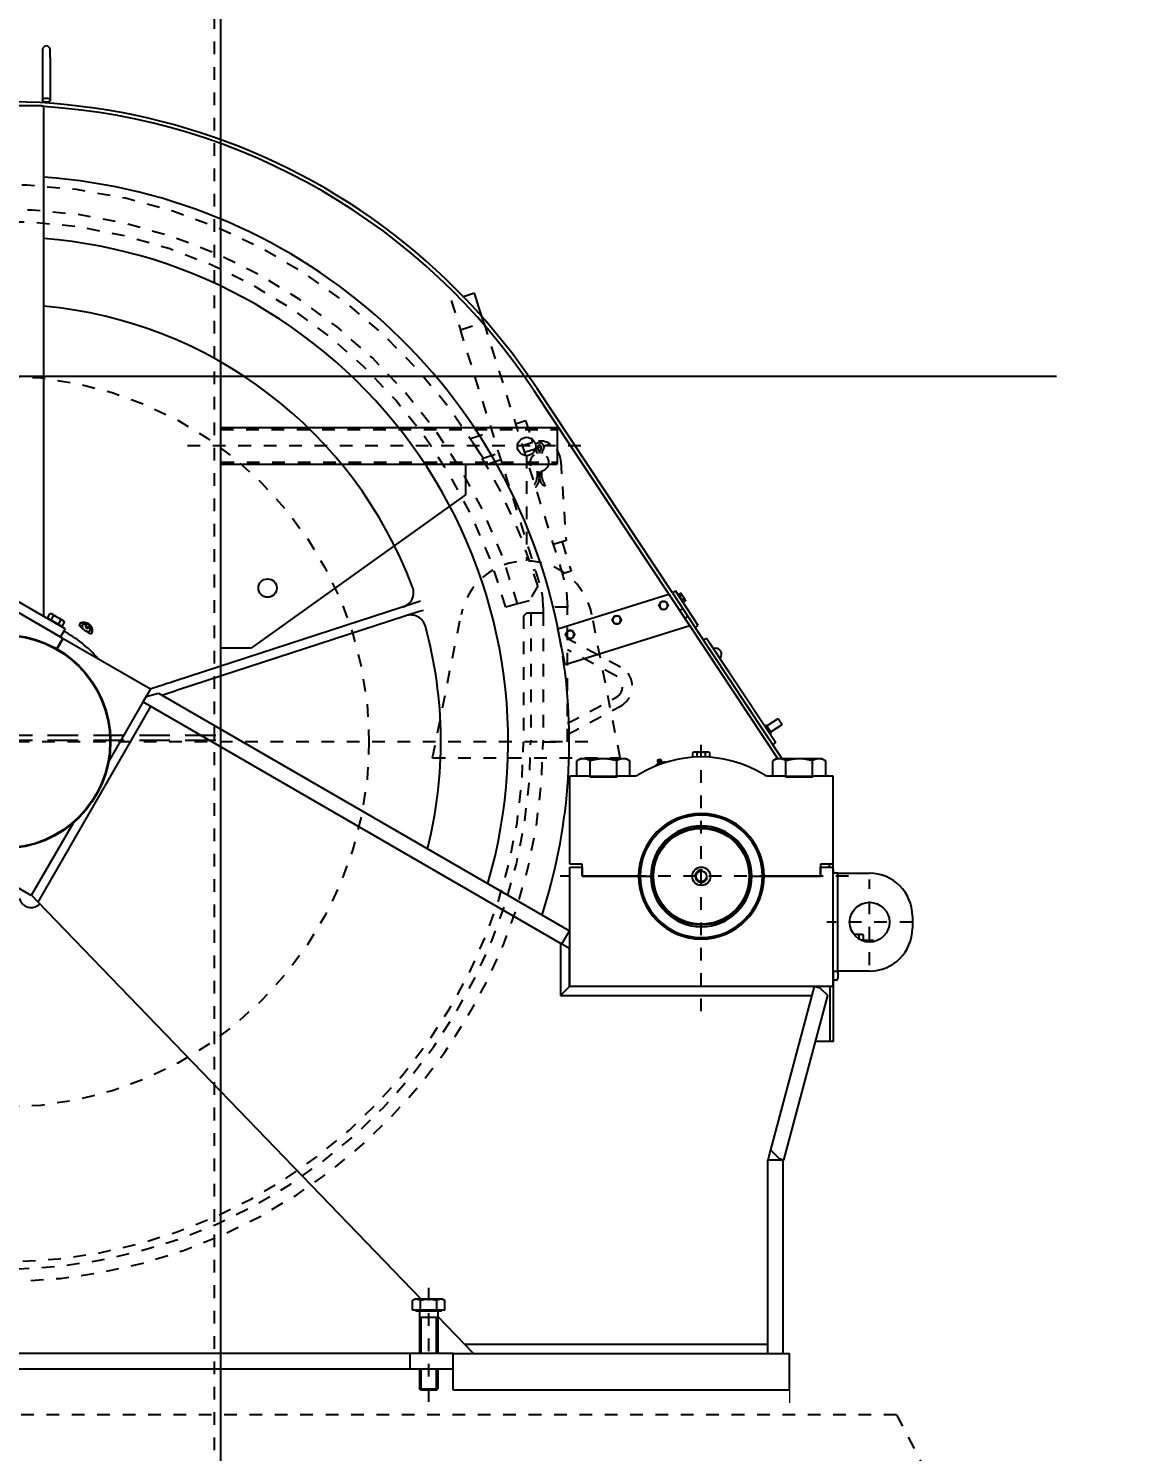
# Model space of a CAD drawing. Header units: millimetres. Extents: x -4 to 3776, y -4 to 4079.
# Drawn here: x 684.65 to 693.35, y 516.06 to 527.27 of the extents above; entities that cross this region are included whole.
import ezdxf
from ezdxf import colors
from ezdxf.entities.mleader import LeaderData, LeaderLine
from ezdxf.math import Vec2, Vec3

# ---------------------------------------------------------------- set-up
doc = ezdxf.new("R2010")
doc.units = ezdxf.units.MM
for name, pattern in [('CEN2', [3, 2, -0.4, 0.2, -0.4]), ('CENTER', [2, 1.25, -0.25, 0.25, -0.25]), ('CENTER2', [1.125, 0.75, -0.125, 0.125, -0.125]), ('DASHDOT', [1, 0.5, -0.25, 0, -0.25]), ('DASHED', [0.75, 0.5, -0.25]), ('DASHED2', [0.375, 0.25, -0.125]), ('DIVIDE', [1.25, 0.5, -0.25, 0, -0.25, 0, -0.25]), ('HIDDEN', [0.375, 0.25, -0.125]), ('PHANTOM', [2.5, 1.25, -0.25, 0.25, -0.25, 0.25, -0.25]), ('PHANTOM2', [1.25, 0.625, -0.125, 0.125, -0.125, 0.125, -0.125])]:
    doc.linetypes.add(name, pattern=pattern)
for name, color, linetype in [('BK_kedu', 255, 'Continuous'), ('CENTER', 1, 'DASHDOT'), ('HIDDEN', 6, 'HIDDEN'), ('K1-CEN', 4, 'CENTER2'), ('K1-COMP_L', 140, 'PHANTOM'), ('K1-DASH', 2, 'DASHED2'), ('K1-DIM', 1, 'Continuous'), ('K1-FREE', 4, 'Continuous'), ('SHAPE_L', 3, 'Continuous')]:
    doc.layers.add(name, color=color, linetype=linetype)
doc.layers.add('MODIFY_O_3', color=6, linetype='PHANTOM2', lineweight=13)
doc.styles.get("Standard").update_dxf_attribs({"font": 'arial.ttf'})

# ---------------------------------------------------------------- blocks, each defined once
blk = doc.blocks.new('A$C71295E21')
at = {"color": 4}
for p, q in [((-12010, 100.1), (-12010, 12000.1)), ((-12010, 2103.6), (-11460, 2103.6)), ((-11460, 2103.6), (-11460, 2043.6)), ((-12008.7, 2043.6), (-11460, 2043.6)), ((-11610, 2043.6), (-11610, 1993.6)), ((-11610, 1993.6), (-11960, 1743.6)), ((-12010, 1743.6), (-11960, 1743.6))]:
    blk.add_line(p, q, dxfattribs=at)
at = {"color": 4, "linetype": 'CEN2'}
blk.add_line((-11421.3, 2073.6), (-12080.6, 2073.6), dxfattribs=at)
at = {"color": 4, "linetype": 'DIVIDE', "ltscale": 0.2}
for p, q in [((-11510.3, 2057.5), (-11510.3, 1885.4)), ((-11663.6, 1563.8), (-11617.2, 1797.7)), ((-11663.6, 1563.8), (-11617.2, 1797.7)), ((-11357, 1563.8), (-11403.4, 1797.7)), ((-11663.6, 1563.8), (-11357, 1563.8)), ((-11663.6, 1563.8), (-11357, 1563.8))]:
    blk.add_line(p, q, dxfattribs=at)
at = {"color": 4}
for centre in [(-11510, 2072.5), (-11933.5, 1841.2)]:
    blk.add_circle(centre, 15, dxfattribs=at)
at = {"color": 4, "linetype": 'DIVIDE', "ltscale": 0.2}
blk.add_arc((-11510.3, 1776.4), 109, 11.2228, 168.7772, dxfattribs=at)
blk.add_arc((-11510.3, 1776.4), 109, 11.2228, 168.7772, dxfattribs=at)
at = {"layer": 'CENTER', "color": 4, "linetype": 'DASHED'}
for p, q in [((-12020, 100.1), (-12020, 12094.1)), ((-12010, 2100.1), (-11460, 2100.1)), ((-12008.7, 2047.1), (-11460, 2047.1))]:
    blk.add_line(p, q, dxfattribs=at)
at = {"layer": 'HIDDEN', "color": 4, "linetype": 'DASHED', "ltscale": 100}
for p, q in [((-12018, 1592.1), (-13494.2, 1592.1)), ((-12018, 1600.1), (-13493.6, 1600.1))]:
    blk.add_line(p, q, dxfattribs=at)
blk = doc.blocks.new('A$C43986BE2')
at = {"color": 7}
blk.add_line((2281.9, 3707.8), (2321.9, 3707.8), dxfattribs=at)
at = {"layer": 'K1-CEN', "ltscale": 0.15}
for p, q in [((1516.9, 3908.6), (1516.9, 3768.6)), ((1586.9, 3838.6), (1446.9, 3838.6)), ((2114.4, 3117.8), (2317.3, 3117.8))]:
    blk.add_line(p, q, dxfattribs=at)
at = {"layer": 'K1-CEN', "ltscale": 0.3}
for p, q in [((1441.9, 3804.1), (1441.9, 3332.8)), ((1662.5, 3563.6), (1209.4, 3563.6))]:
    blk.add_line(p, q, dxfattribs=at)
at = {"layer": 'K1-CEN', "color": 2, "linetype": 'CENTER', "ltscale": 0.3}
blk.add_line((1221.9, 3378), (1221.9, 1353.7), dxfattribs=at)
at = {"layer": 'K1-CEN', "color": 7, "ltscale": 0.3}
blk.add_circle((1221.9, 2422.8), 597.5, dxfattribs=at)
at = {"layer": 'K1-COMP_L', "ltscale": 0.15}
for q in [(2908.4, 4185.1), (2321.9, 963.3)]:
    blk.add_line((2321.9, 3882.8), q, dxfattribs=at)
at = {"layer": 'K1-DASH', "ltscale": 0.3}
for p, q in [((1099.9, 3431.5), (1053.8, 3344.8)), ((1114.1, 3424), (1071.9, 3344.8)), ((1191.9, 3344.8), (1149.7, 3424)), ((1210, 3344.8), (1163.9, 3431.5)), ((895.4, 3335.9), (943.1, 3350.9)), ((943.1, 3350.9), (947.6, 3336.5)), ((536.7, 3207.9), (950.5, 3337.4)), ((763.2, 3333.9), (893.3, 3342.4)), ((893.3, 3342.4), (895.4, 3335.9)), ((895.4, 3335.9), (899.9, 3321.6)), ((998.3, 3344.8), (1001.9, 3344.8)), ((1221.9, 3344.8), (1001.9, 3344.8)), ((1001.9, 3344.8), (1001.9, 3304.8)), ((1221.9, 3304.8), (1221.9, 3344.8)), ((735.5, 3317), (739, 3306.2)), ((748.6, 3303.4), (744.5, 3305.6)), ((751, 3303), (750.5, 3303)), ((789.5, 3303), (779.9, 3303)), ((1001.9, 3304.8), (998.3, 3304.8)), ((1001.9, 3304.8), (1011.9, 3304.8)), ((1011.9, 3304.8), (1221.9, 3304.8)), ((1011.9, 3304.8), (1011.9, 3284.8)), ((962.4, 3299.3), (548.7, 3169.7)), ((697.1, 3276.4), (725.1, 3285.4)), ((725.1, 3285.4), (732.3, 3287.8)), ((732.3, 3287.8), (732.2, 3288.2)), ((737.8, 3270.8), (732.3, 3287.8)), ((740.2, 3302.4), (742.4, 3295.8)), ((746.8, 3299.9), (742.6, 3302.1)), ((742.6, 3295.9), (746.8, 3298.1)), ((743.6, 3291.9), (749.3, 3274.4)), ((744.5, 3292.3), (748.6, 3294.5)), ((748.5, 3299), (746.8, 3299.9)), ((746.8, 3298.1), (748.5, 3299)), ((750.5, 3299), (748.5, 3299)), ((748.5, 3299), (750.5, 3299)), ((750.5, 3295), (751, 3295)), ((779.9, 3295), (789.5, 3295)), ((780.5, 3299), (789.5, 3299)), ((789.5, 3299), (780.5, 3299)), ((941, 3292.5), (942.2, 3288.7)), ((967.1, 3296.4), (991.6, 3282.4)), ((991.6, 3282.4), (996.7, 3263.1)), ((1011.9, 3284.8), (1221.9, 3284.8)), ((1011.9, 3284.8), (1221.9, 3284.8)), ((1011.9, 3284.8), (1011.9, 3277.8)), ((702.5, 3259.8), (697.1, 3276.4)), ((996.7, 3263.1), (1001.9, 3243.8)), ((1016.9, 3272.8), (1011.9, 3277.8)), ((1016.9, 3272.8), (1221.9, 3272.8)), ((761.5, 3236.4), (769.3, 3212.2)), ((726.3, 3186), (714.8, 3221.7)), ((758.5, 3206.9), (750.1, 3232.8)), ((536.7, 3207.9), (489, 3192.9)), ((489, 3192.9), (501, 3154.8)), ((548.7, 3169.7), (536.7, 3207.9)), ((751.9, 3202.6), (726.3, 3186)), ((758.5, 3206.9), (751.9, 3202.6)), ((758.7, 3206.1), (758.5, 3206.9)), ((501, 3154.8), (548.7, 3169.7))]:
    blk.add_line(p, q, dxfattribs=at)
blk.add_circle((765.5, 3299), 15, dxfattribs=at)
for centre, radius, start, end in [((1131.9, 3414.5), 36.2, 28, 152), ((1131.9, 3414.5), 20.2, 28, 152), ((765.5, 3299), 35, 93.7243, 148.9823), ((998.3, 3184.8), 160, 90, 107.3879), ((765.5, 3299), 35, 148.9823, 197.9), ((741, 3299), 7.5, 62.2264, 297.7736), ((750.5, 3307), 3.99, 242.2264, 270), ((789.5, 3316.9), 13.9, 270, 314.3823), ((789.5, 3316.9), 17.9, 270, 314.3823), ((998.3, 3184.8), 120, 90, 107.3879), ((1221.9, 2422.8), 882, 309, 90), ((1221.9, 2422.8), 910, 106.259, 270), ((741, 3299), 3.51, 62.2264, 297.7736), ((750.5, 3291), 3.99, 90, 117.7736), ((765.5, 3299), 16, 179.9642, 180.0358), ((765.5, 3299), 16, 359.9642, 0.0358), ((789.5, 3273.3), 25.7, 48.1033, 90), ((789.5, 3273.3), 21.7, 54.5909, 90), ((1221.9, 2422.8), 862, 309, 90), ((1221.9, 2422.8), 862, 309, 90), ((1221.9, 2422.8), 870, 105, 270), ((1221.9, 2422.8), 870, 105, 270), ((1221.9, 2422.8), 850, 309, 90), ((1221.9, 2422.8), 850, 105, 270)]:
    blk.add_arc(centre, radius, start, end, dxfattribs=at)
for points, knots in [([(803.5, 3308.3), (803.4, 3308.3), (803.3, 3308.3), (802.5, 3308), (801.6, 3307.7), (800.5, 3307.4), (800, 3307.2), (799.5, 3307), (799.4, 3307), (799.3, 3307), (799.3, 3307), (799.3, 3307)], [0.8893091, 0.8893091, 0.8893091, 0.8893091, 0.9206848, 0.9206848, 1.162793, 1.162793, 1.3495237, 1.3495237, 1.4138872, 1.4138872, 1.4686034, 1.4686034, 1.4686034, 1.4686034]), ([(802, 3304.1), (802.3, 3304.9), (802.6, 3305.8), (803.1, 3307.1), (803.3, 3307.7), (803.5, 3308.3)], [2.4168126, 2.4168126, 2.4168126, 2.4168126, 2.6534229, 2.6534229, 2.8383028, 2.8383028, 2.8383028, 2.8383028])]:
    blk.add_open_spline(points, degree=3, knots=knots, dxfattribs=at)
at = {"layer": 'K1-DIM', "color": 7}
blk.add_line((624.4, 2422.8), (624.4, 4144.2), dxfattribs=at)
at = {"layer": 'K1-FREE'}
for p, q in [((2221.9, 3130.6), (2162.4, 3130.6)), ((2281.9, 3130.6), (2246.9, 3130.6)), ((2162.4, 3104.9), (2221.9, 3104.9)), ((2246.9, 3104.9), (2281.9, 3104.9))]:
    blk.add_line(p, q, dxfattribs=at)
blk.add_arc((1441.9, 3563.6), 10, 170, 80, dxfattribs=at)
at = {"layer": 'SHAPE_L'}
for p, q in [((1506.9, 3908.6), (1526.9, 3908.6)), ((1436.9, 3786.6), (1436.9, 3838.6)), ((1546.9, 3844.8), (1548.8, 3844.8)), ((1546.9, 3844.8), (1546.9, 3826.1)), ((1596.9, 3838.6), (1596.9, 3786.6)), ((1536.9, 3826.8), (1538, 3828.6)), ((1536.9, 3826.8), (1536.9, 3825.1)), ((1536.9, 3825.1), (1536.9, 3814.8)), ((1536.9, 3814.8), (1536.9, 3812.9)), ((1546.1, 3828.6), (1538, 3828.6)), ((1544.7, 3821.7), (1538, 3821.7)), ((1546.1, 3828.6), (1546.1, 3824.3)), ((1546.1, 3826), (1546.9, 3826)), ((1277.9, 3778.6), (1421.9, 3778.6)), ((1277.9, 3745.3), (1277.9, 3778.6)), ((1421.9, 3778.6), (1421.9, 3758.6)), ((1426.9, 3778.6), (1621.9, 3778.6)), ((1426.9, 3758.6), (1426.9, 3778.6)), ((1436.9, 3786.6), (1436.9, 3778.6)), ((1596.9, 3786.6), (1436.9, 3786.6)), ((1596.9, 3786.8), (1608.9, 3786.8)), ((1596.9, 3778.6), (1596.9, 3786.6)), ((1611.9, 3779.8), (1596.9, 3779.8)), ((1611.9, 3783.8), (1611.9, 3779.8)), ((1711.9, 3779.8), (1611.9, 3779.8)), ((1621.9, 3778.6), (1621.9, 3348.6)), ((1621.9, 3773.8), (1711.9, 3773.8)), ((1624.5, 3758), (1636.7, 3770.2)), ((1905.6, 3698.3), (1636.7, 3770.2)), ((1711.9, 3779.8), (1711.9, 3773.8)), ((1711.9, 3773.8), (1711.9, 3750.1)), ((1249.9, 3761.1), (1253.2, 3766.9)), ((1249.9, 3761.1), (1249.9, 3756)), ((1249.9, 3756), (1249.9, 3723.6)), ((1277.9, 3766.9), (1253.2, 3766.9)), ((1278.9, 3745.2), (1253.2, 3745.2)), ((1277.9, 3745.3), (1279.9, 3745.3)), ((1278.9, 3745.3), (1278.9, 3745.2)), ((1278.9, 3745.2), (1278.9, 3701.9)), ((1279.9, 3745.3), (1279.9, 3701.8)), ((1421.9, 3758.6), (1441.9, 3758.6)), ((1441.9, 3758.6), (1426.9, 3758.6)), ((1441.9, 3758.6), (1441.9, 3666.1)), ((1441.9, 3666.1), (1441.9, 3758.6)), ((1624.5, 3758), (1621.9, 3748.3)), ((1621.9, 3748.3), (1889.1, 3676.8)), ((1249.9, 3723.6), (1249.9, 3691.1)), ((1636.9, 3333.3), (1636.9, 3744.3)), ((1278.9, 3701.9), (1253.2, 3701.9)), ((1279.9, 3701.8), (1277.9, 3701.8)), ((1277.9, 3673.4), (1277.9, 3701.8)), ((1278.9, 3701.9), (1278.9, 3701.8)), ((1905.6, 3698.3), (1903.8, 3691.5)), ((2281.9, 3707.8), (2221.9, 3707.8)), ((2221.9, 3157.8), (2221.9, 3707.8)), ((2281.9, 3707.8), (2281.9, 3157.8)), ((1032.8, 3544.8), (1249.9, 3688.5)), ((1249.9, 3695.7), (1035.3, 3553.6)), ((1109.3, 3609.8), (1223.5, 3685.4)), ((1183.8, 3689.1), (1193.8, 3695.8)), ((1196, 3670.8), (1183.8, 3689.1)), ((1206, 3677.4), (1193.8, 3695.8)), ((1201, 3674.1), (1206, 3677.4)), ((1206, 3677.4), (1210.1, 3676.6)), ((1226.8, 3680.4), (1223.5, 3685.4)), ((1249.9, 3691.1), (1249.9, 3686.1)), ((1249.9, 3686.1), (1253.2, 3680.3)), ((1277.9, 3680.3), (1253.2, 3680.3)), ((1903.8, 3691.5), (1889.1, 3676.8)), ((1889.1, 3676.8), (1905.9, 3672.3)), ((1905.9, 3697.3), (1905.9, 3672.3)), ((2221.9, 3697.3), (1905.9, 3697.3)), ((1196, 3670.8), (1195.1, 3666.6)), ((1196, 3670.8), (1201, 3674.1)), ((1441.9, 3666.1), (1441.9, 3663.6)), ((1441.9, 3663.6), (1441.9, 3666.1)), ((1441.9, 3646.1), (1441.9, 3663.6)), ((1441.9, 3646.1), (1441.9, 3663.6)), ((2221.9, 3672.3), (1905.9, 3672.3)), ((2206.9, 3672.3), (2206.9, 3176.9)), ((1441.9, 3643.6), (1441.9, 3646.1)), ((1441.9, 3643.6), (1441.9, 3646.1)), ((1109.3, 3609.8), (1062.3, 3578.7)), ((1032, 3558.6), (975.5, 3521.3)), ((1035.3, 3553.6), (1032, 3558.6)), ((1052.5, 3572.2), (1062.3, 3578.7)), ((1055.8, 3567.2), (1052.5, 3572.2)), ((1238.9, 3575.6), (1240, 3577.4)), ((1238.9, 3575.6), (1238.9, 3573.9)), ((1238.9, 3573.9), (1238.9, 3563.6)), ((1238.9, 3563.6), (1238.9, 3553.2)), ((1247.4, 3577.4), (1240, 3577.4)), ((1247, 3570.5), (1240, 3570.5)), ((978.8, 3516.3), (1035.3, 3553.6)), ((980.7, 3510.3), (1032.8, 3544.8)), ((989.8, 3537.1), (985.1, 3534)), ((990.8, 3532.1), (988.6, 3535.6)), ((990.5, 3537.6), (989.8, 3537.1)), ((990.5, 3537.6), (991.7, 3537.6)), ((994, 3534.2), (991.7, 3537.6)), ((1017.9, 3542.1), (1019.8, 3536.2)), ((1032.8, 3544.8), (1096.3, 3341.2)), ((1238.9, 3553.2), (1238.9, 3551.6)), ((1238.9, 3551.6), (1240, 3549.7)), ((1247, 3556.6), (1240, 3556.6)), ((1247.4, 3549.7), (1240, 3549.7)), ((978.8, 3516.3), (644.5, 3295)), ((975.5, 3521.3), (978.8, 3516.3)), ((979.7, 3530.4), (979.2, 3529.3)), ((981.4, 3525.9), (979.2, 3529.3)), ((980.4, 3530.9), (979.7, 3530.4)), ((985.1, 3534), (980.4, 3530.9)), ((984.6, 3528), (981.4, 3525.9)), ((984.6, 3528), (982.3, 3531.4)), ((982.8, 3526.8), (983.2, 3526.3)), ((990.8, 3532.1), (984.6, 3528)), ((994, 3534.2), (990.8, 3532.1)), ((992.5, 3533.3), (992.9, 3532.8)), ((1006.7, 3527.5), (1004.9, 3533.5)), ((647.8, 3290), (980.7, 3510.3)), ((1037.2, 3329.1), (980.7, 3510.3)), ((1250.6, 3496.4), (1251.9, 3497.8)), ((1252.1, 3492.2), (1250.6, 3496.2)), ((1254.1, 3491.8), (1251.9, 3497.8)), ((1252.2, 3492.1), (1254.1, 3491.8)), ((1256.2, 3493.1), (1254.4, 3498.1)), ((1255.2, 3503.6), (1255.4, 3504.9)), ((1255.5, 3502.6), (1255.2, 3503.6)), ((1255.9, 3505.1), (1255.4, 3504.9)), ((1257.7, 3496.5), (1255.5, 3502.6)), ((1257.2, 3500.9), (1256.9, 3500.8)), ((1259.9, 3490.4), (1257.7, 3496.5)), ((1260.2, 3492.8), (1259.8, 3492.7)), ((1260.3, 3489.5), (1259.9, 3490.4)), ((1260.3, 3489.5), (1261.3, 3488.6)), ((1261.8, 3488.8), (1261.3, 3488.6)), ((1441.9, 3481.1), (1441.9, 3483.6)), ((1441.9, 3481.1), (1441.9, 3483.6)), ((1441.9, 3463.6), (1441.9, 3481.1)), ((1441.9, 3463.6), (1441.9, 3481.1)), ((1249.9, 3441.1), (1253.2, 3446.9)), ((1277.9, 3446.9), (1253.2, 3446.9)), ((1277.9, 3425.3), (1277.9, 3453.7)), ((1441.9, 3463.6), (1441.9, 3461.1)), ((1441.9, 3461.1), (1441.9, 3463.6)), ((1441.9, 3461.1), (1441.9, 3368.6)), ((1441.9, 3368.6), (1441.9, 3461.1)), ((1249.9, 3441.1), (1249.9, 3436)), ((1249.9, 3436), (1249.9, 3403.6)), ((1278.9, 3425.2), (1253.2, 3425.2)), ((1277.9, 3425.3), (1279.9, 3425.3)), ((1278.9, 3425.3), (1278.9, 3425.2)), ((1278.9, 3425.2), (1278.9, 3381.9)), ((1279.9, 3425.3), (1279.9, 3381.8)), ((1249.9, 3403.6), (1249.9, 3371.1)), ((1278.9, 3381.9), (1253.2, 3381.9)), ((1279.9, 3381.8), (1277.9, 3381.8)), ((1277.9, 3348.6), (1277.9, 3381.8)), ((1278.9, 3381.9), (1278.9, 3381.8)), ((1249.9, 3371.1), (1249.9, 3366.1)), ((1249.9, 3366.1), (1253.2, 3360.3)), ((1277.9, 3360.3), (1253.2, 3360.3)), ((1421.9, 3368.6), (1421.9, 3348.6)), ((1441.9, 3368.6), (1421.9, 3368.6)), ((1426.9, 3368.6), (1441.9, 3368.6)), ((1426.9, 3348.6), (1426.9, 3368.6)), ((1096.3, 3341.2), (1037.2, 3329.1)), ((1066.9, 3334.7), (1066.8, 3335.2)), ((1081.6, 3338.2), (1081.9, 3337.1)), ((1142.8, 2676.3), (1531, 3348.2)), ((1552.6, 3335.7), (1156.9, 2650.8)), ((1421.9, 3348.6), (1277.9, 3348.6)), ((1621.9, 3348.6), (1426.9, 3348.6)), ((1552.6, 3335.7), (1531, 3348.2)), ((1551.2, 3333.3), (1636.9, 3333.3)), ((1559.9, 3348.3), (1552.6, 3335.7)), ((1621.9, 3348.3), (1559.9, 3348.3)), ((1561.9, 3348.6), (1561.9, 3348.3)), ((1621.9, 3348.6), (1621.9, 3348.3)), ((1636.9, 3333.3), (1621.9, 3348.3)), ((527.5, 3205), (489, 3192.9)), ((489, 3192.9), (494.7, 3174.6)), ((2206.9, 3176.9), (2219.4, 3188.9)), ((2219.4, 3188.9), (2221.9, 3191.3)), ((2206.9, 3176.9), (2161.2, 3132.8)), ((2133.2, 3140.8), (2135.3, 3144.3)), ((2133.2, 3140.8), (2133.2, 3137.7)), ((2151.1, 3144.3), (2135.3, 3144.3)), ((2151.1, 3144.3), (2151.1, 3131)), ((2281.9, 3157.8), (2221.9, 3157.8)), ((2221.9, 3157.8), (2221.9, 3087.8)), ((2246.9, 3157.8), (2221.9, 3157.8)), ((2246.9, 3087.8), (2246.9, 3157.8)), ((2133.2, 3137.7), (2133.2, 3117.8)), ((2133.2, 3117.8), (2133.2, 3097.8)), ((2151.1, 3131), (2135.3, 3131)), ((2151.1, 3139.1), (2151.9, 3139.1)), ((2151.1, 3131), (2151.1, 3104.5)), ((2151.9, 3096.4), (2151.9, 3139.1)), ((2151.9, 3132.8), (2221.9, 3132.8)), ((2162.4, 3102.8), (2162.4, 3132.8)), ((2246.9, 3132.8), (2279.8, 3132.8)), ((2279.8, 3102.8), (2279.8, 3132.8)), ((2281.9, 3130.6), (2279.8, 3132.8)), ((2281.9, 3130.6), (2281.9, 3104.9)), ((992.5, 3104.6), (995.2, 3096.3)), ((995.2, 3096.3), (1122.5, 2704.3)), ((1009.4, 3100.9), (1006.7, 3109.2)), ((1136.8, 2708.9), (1009.4, 3100.9)), ((2133.2, 3105.7), (1484.1, 2479.2)), ((2133.2, 3097.8), (2133.2, 3094.8)), ((2133.2, 3094.8), (2135.3, 3091.2)), ((2151.1, 3104.5), (2135.3, 3104.5)), ((2151.1, 3104.5), (2151.1, 3091.2)), ((2151.1, 3096.4), (2151.9, 3096.4)), ((2151.9, 3102.8), (2221.9, 3102.8)), ((2246.9, 3102.8), (2279.8, 3102.8)), ((2281.9, 3104.9), (2279.8, 3102.8)), ((2151.1, 3091.2), (2135.3, 3091.2)), ((2221.9, 3087.8), (2221.9, 1472.8)), ((2246.9, 3087.8), (2221.9, 3087.8)), ((2246.9, 1472.8), (2246.9, 3087.8)), ((1148.2, 2655.8), (1142.8, 2676.3)), ((1053, 2520.3), (1135.6, 2663.2)), ((1135.6, 2663.2), (1253.9, 2594.8)), ((1148.2, 2655.8), (1156.9, 2650.8)), ((1484.1, 2479.2), (1164.4, 2663.8)), ((1029.9, 2559.7), (1030.3, 2558.5)), ((1032.3, 2563), (1033.6, 2563.1)), ((1040.1, 2564.6), (1039.1, 2565.4)), ((1043.5, 2561), (1043, 2561.3)), ((1034.4, 2549.2), (1033.4, 2549.9)), ((1354.9, 2536.5), (1473.3, 2468.1)), ((1037.5, 2523.4), (957.5, 2384.9)), ((970.5, 2377.4), (1052.5, 2519.4)), ((970.5, 2377.4), (1050.5, 2515.9)), ((1024.1, 2520.1), (1018.9, 2511.1)), ((1030.3, 2512.5), (1023.3, 2516.6)), ((1030.3, 2512.5), (1023.4, 2500.5)), ((1024.9, 2521.5), (1024.1, 2520.1)), ((1024.9, 2521.5), (1026.7, 2522.6)), ((1033.8, 2518.5), (1026.7, 2522.6)), ((1033.8, 2518.5), (1030.3, 2512.5)), ((1032.5, 2516.3), (1033.2, 2515.9)), ((1037.5, 2523.4), (1050.5, 2515.9)), ((1052.5, 2519.4), (1069.9, 2509.4)), ((1070.4, 2510.3), (1053, 2520.3)), ((103.9, 2498.8), (90.9, 2498.8)), ((103.9, 2498.8), (173.4, 2498.8)), ((1017.5, 2488.8), (182.5, 2488.9)), ((182.5, 2484.9), (182.5, 2488.9)), ((1013.7, 2502.1), (1012.9, 2500.7)), ((1012.9, 2500.7), (1012.9, 2498.6)), ((1019.9, 2494.5), (1012.9, 2498.6)), ((1018.9, 2511.1), (1013.7, 2502.1)), ((1023.4, 2500.5), (1016.3, 2504.6)), ((1023.4, 2500.5), (1019.9, 2494.5)), ((1021.2, 2496.8), (1021.9, 2496.4)), ((90.9, 2486.8), (103.9, 2486.8)), ((103.9, 2486.8), (173.4, 2486.8)), ((182.5, 2484.9), (182.5, 2442.9)), ((1473.3, 2468.1), (1390.8, 2325.2)), ((1472.9, 2468.3), (1484.1, 2479.2))]:
    blk.add_line(p, q, dxfattribs=at)
for centre, radius in [((1516.9, 3838.6), 32.5), ((1441.9, 3563.6), 80), ((1441.9, 3563.6), 78.3), ((1441.9, 3563.6), 15), ((1441.9, 3563.6), 8.65), ((1221.9, 2422.8), 175), ((1221.9, 2422.8), 174)]:
    blk.add_circle(centre, radius, dxfattribs=at)
for centre, radius, start, end in [((1506.9, 3838.6), 70, 90, 180), ((1526.9, 3838.6), 70, 0, 90), ((1441.9, 3563.8), 216, 91.3264, 96.0423), ((1441.9, 3563.8), 210, 94.096, 95.465), ((1608.9, 3783.8), 3, 0, 90), ((1441.9, 3563.6), 195, 148.4716, 211.5284), ((1262.9, 3673.4), 15, 328.4716, 0), ((1441.9, 3563.6), 102.5, 90, 270), ((1441.9, 3563.6), 100, 90, 270), ((1441.9, 3563.6), 102.5, 270, 90), ((1441.9, 3563.6), 100, 0, 90), ((1441.9, 3563.6), 82.5, 90, 270), ((1441.9, 3563.6), 82.5, 0, 90), ((1078.8, 3586.9), 9.77, 46.9223, 200.083), ((1441.9, 3563.6), 82.5, 270, 0), ((1441.9, 3563.6), 100, 270, 0), ((999.1, 3501.8), 6.5, 120, 180), ((999.1, 3501.8), 6.5, 180, 240), ((999.1, 3501.8), 6.5, 60, 120), ((999.1, 3501.8), 6.5, 240, 300), ((999.1, 3501.8), 6.5, 0, 60), ((999.1, 3501.8), 6.5, 300, 0), ((1250.8, 3496.3), 0.2, 138.4128, 200), ((1253.5, 3495), 3.25, 74.6254, 120.6387), ((1252.2, 3492.3), 0.2, 200, 261.5872), ((1253.5, 3495), 3.25, 279.3613, 325.3746), ((1249.5, 3501.6), 6, 324.8226, 19.2786), ((1254.7, 3487.3), 6, 20.7214, 75.1774), ((1262.9, 3453.7), 15, 0, 31.5284), ((1022.9, 3425.4), 6.5, 120, 180), ((1022.9, 3425.4), 6.5, 180, 240), ((1022.9, 3425.4), 6.5, 60, 120), ((1022.9, 3425.4), 6.5, 240, 300), ((1022.9, 3425.4), 6.5, 0, 60), ((1022.9, 3425.4), 6.5, 300, 0), ((1046.7, 3349), 6.5, 120, 180), ((1046.7, 3349), 6.5, 60, 120), ((1046.7, 3349), 6.5, 0, 60), ((1221.9, 2422.8), 925, 99.6439, 175.8988), ((1046.7, 3349), 6.5, 180, 240), ((1046.7, 3349), 6.5, 240, 300), ((1046.7, 3349), 6.5, 300, 0), ((1221.9, 2422.8), 925, 72.1759, 98.7052), ((1221.9, 2422.8), 1005, 67.0691, 67.1013), ((1221.9, 2422.8), 1046, 123.5026, 282.6138), ((1221.9, 2422.8), 1040, 123.5026, 176.3521), ((1221.9, 2422.8), 825, 73.6811, 175.4016), ((1221.9, 2422.8), 715, 75.8403, 105.3003), ((1039.8, 3088.3), 25, 105.3003, 198), ((1221.9, 2422.8), 715, 110.6997, 174.6935), ((978, 3068.2), 25, 18, 110.6997), ((1033.1, 2559.9), 3.25, 4.5934, 68.0136), ((1221.9, 2422.8), 205.8, 131.3609, 151.3845), ((1033.1, 2559.9), 3.25, 219.9864, 283.4066), ((90.9, 2492.8), 6, 90, 270), ((1472.9, 2468.3), 20, 283.1784, 43.9881)]:
    blk.add_arc(centre, radius, start, end, dxfattribs=at)
for centre, major_axis, start_param, end_param in [((1037.7, 2556.6), (-7.3, -10.1), 4.883988, 6.191887), ((1032.7, 2560.2), (1.88, 2.58), 2.664513, 6.760265), ((1037.7, 2556.6), (7.3, 10.1), 0.091298, 1.399198), ((1034.2, 2559.1), (-1.56, -2.14), 0.646806, 2.494786), ((1035.8, 2558), (4.41, 6.07), 0.93529, 1.149354), ((1035.8, 2558), (4.41, 6.07), 6.171278, 7.218476), ((1035.8, 2558), (4.41, 6.07), 5.12408, 6.171278), ((1035.8, 2558), (-4.41, -6.07), 5.133831, 6.171278), ((1035.8, 2558), (-4.41, -6.07), 6.171278, 7.218476), ((1035.8, 2558), (-4.41, -6.07), 0.93529, 1.230443), ((1035.8, 2558), (-4.41, -6.07), 1.91115, 1.982488)]:
    blk.add_ellipse(centre, major_axis=major_axis, ratio=0.647115, start_param=start_param, end_param=end_param, dxfattribs=at)
blk.add_ellipse((173.4, 2492.8), major_axis=(0, 6), ratio=0.581174, dxfattribs=at)
for points, weights in [([(1538, 3828.6), (1536.9, 3826.8), (1536.9, 3825.1)], [1, 1.0379548493, 1]), ([(1536.9, 3825.1), (1536.9, 3823.5), (1538, 3821.7)], [1, 1.0379548493, 1]), ([(1538, 3821.7), (1536.9, 3818), (1536.9, 3814.8)], [1, 1.0379548493, 1]), ([(1536.9, 3814.8), (1536.9, 3813.9), (1537, 3813)], [1, 1.01005148956, 1.01477915651]), ([(1253.2, 3766.9), (1249.9, 3761.1), (1249.9, 3756)], [1, 1.0379548493, 1]), ([(1249.9, 3756), (1249.9, 3751), (1253.2, 3745.2)], [1, 1.0379548493, 1]), ([(1253.2, 3745.2), (1249.9, 3733.6), (1249.9, 3723.6)], [1, 1.0379548493, 1]), ([(1249.9, 3723.6), (1249.9, 3713.5), (1253.2, 3701.9)], [1, 1.0379548493, 1]), ([(1253.2, 3701.9), (1249.9, 3696.1), (1249.9, 3691.1)], [1, 1.0379548493, 1]), ([(1249.9, 3691.1), (1249.9, 3686.1), (1253.2, 3680.3)], [1, 1.0379548493, 1]), ([(1240, 3577.4), (1238.9, 3575.6), (1238.9, 3573.9)], [1, 1.0379548493, 1]), ([(1238.9, 3573.9), (1238.9, 3572.3), (1240, 3570.5)], [1, 1.0379548493, 1]), ([(1240, 3570.5), (1238.9, 3566.8), (1238.9, 3563.6)], [1, 1.0379548493, 1]), ([(1238.9, 3563.6), (1238.9, 3560.3), (1240, 3556.6)], [1, 1.0379548493, 1]), ([(988.6, 3535.6), (986.6, 3534.9), (985.1, 3534)], [1, 1.0379548493, 1]), ([(989.8, 3537.1), (989.1, 3536.6), (988.6, 3535.6)], [1, 1.0379548493, 1]), ([(991.7, 3537.6), (990.5, 3537.6), (989.8, 3537.1)], [1, 1.0379548493, 1]), ([(1240, 3556.6), (1238.9, 3554.8), (1238.9, 3553.2)], [1, 1.0379548493, 1]), ([(1238.9, 3553.2), (1238.9, 3551.6), (1240, 3549.7)], [1, 1.0379548493, 1]), ([(980.4, 3530.9), (979.7, 3530.4), (979.2, 3529.3)], [1, 1.0379548493, 1]), ([(982.3, 3531.4), (981.1, 3531.3), (980.4, 3530.9)], [1, 1.0379548493, 1]), ([(985.1, 3534), (983.6, 3533), (982.3, 3531.4)], [1, 1.0379548493, 1]), ([(992.6, 3505.5), (994.3, 3506.5), (995.8, 3507.4)], [1, 1.0379548493, 1]), ([(992.6, 3501.8), (992.6, 3503.5), (992.6, 3505.5)], [1, 1.0379548493, 1]), ([(992.6, 3498), (992.6, 3500), (992.6, 3501.8)], [1, 1.0379548493, 1]), ([(995.8, 3496.2), (994.3, 3497), (992.6, 3498)], [1, 1.0379548493, 1]), ([(995.8, 3507.4), (997.3, 3508.3), (999.1, 3509.3)], [1, 1.0379548493, 1]), ([(999.1, 3494.3), (997.3, 3495.3), (995.8, 3496.2)], [1, 1.0379548493, 1]), ([(999.1, 3509.3), (1000.8, 3508.3), (1002.3, 3507.4)], [1, 1.0379548493, 1]), ([(1002.3, 3496.2), (1000.8, 3495.3), (999.1, 3494.3)], [1, 1.0379548493, 1]), ([(1002.3, 3507.4), (1003.8, 3506.5), (1005.6, 3505.5)], [1, 1.0379548493, 1]), ([(1005.6, 3498), (1003.8, 3497), (1002.3, 3496.2)], [1, 1.0379548493, 1]), ([(1005.6, 3505.5), (1005.6, 3503.5), (1005.6, 3501.8)], [1, 1.0379548493, 1]), ([(1005.6, 3501.8), (1005.6, 3500), (1005.6, 3498)], [1, 1.0379548493, 1]), ([(1255.4, 3504.9), (1255.2, 3503.6), (1255.5, 3502.6)], [1.00119380651, 1.03857422313, 1]), ([(1255.5, 3502.6), (1255.8, 3501.7), (1256.9, 3500.8)], [1, 1.03857422313, 1.00119380651]), ([(1256.9, 3500.8), (1257, 3498.4), (1257.7, 3496.5)], [1.00119380651, 1.03857422313, 1]), ([(1257.7, 3496.5), (1258.4, 3494.6), (1259.8, 3492.7)], [1, 1.03857422313, 1.00119380651]), ([(1259.8, 3492.7), (1259.6, 3491.4), (1259.9, 3490.4)], [1.00119380651, 1.03857422313, 1]), ([(1259.9, 3490.4), (1260.3, 3489.5), (1261.3, 3488.6)], [1, 1.03857422313, 1.00119380651]), ([(1253.2, 3446.9), (1249.9, 3441.1), (1249.9, 3436)], [1, 1.0379548493, 1]), ([(1016.4, 3429.2), (1018.1, 3430.2), (1019.7, 3431)], [1, 1.0379548493, 1]), ([(1016.4, 3425.4), (1016.4, 3427.2), (1016.4, 3429.2)], [1, 1.0379548493, 1]), ([(1016.4, 3421.7), (1016.4, 3423.7), (1016.4, 3425.4)], [1, 1.0379548493, 1]), ([(1019.7, 3419.8), (1018.1, 3420.7), (1016.4, 3421.7)], [1, 1.0379548493, 1]), ([(1019.7, 3431), (1021.2, 3431.9), (1022.9, 3432.9)], [1, 1.0379548493, 1]), ([(1022.9, 3417.9), (1021.2, 3418.9), (1019.7, 3419.8)], [1, 1.0379548493, 1]), ([(1022.9, 3432.9), (1024.6, 3431.9), (1026.2, 3431)], [1, 1.0379548493, 1]), ([(1026.2, 3419.8), (1024.6, 3418.9), (1022.9, 3417.9)], [1, 1.0379548493, 1]), ([(1026.2, 3431), (1027.7, 3430.2), (1029.4, 3429.2)], [1, 1.0379548493, 1]), ([(1029.4, 3421.7), (1027.7, 3420.7), (1026.2, 3419.8)], [1, 1.0379548493, 1]), ([(1029.4, 3429.2), (1029.4, 3427.2), (1029.4, 3425.4)], [1, 1.0379548493, 1]), ([(1029.4, 3425.4), (1029.4, 3423.7), (1029.4, 3421.7)], [1, 1.0379548493, 1]), ([(1249.9, 3436), (1249.9, 3431), (1253.2, 3425.2)], [1, 1.0379548493, 1]), ([(1253.2, 3425.2), (1249.9, 3413.6), (1249.9, 3403.6)], [1, 1.0379548493, 1]), ([(1249.9, 3403.6), (1249.9, 3393.5), (1253.2, 3381.9)], [1, 1.0379548493, 1]), ([(1253.2, 3381.9), (1249.9, 3376.1), (1249.9, 3371.1)], [1, 1.0379548493, 1]), ([(1040.2, 3352.8), (1042, 3353.8), (1043.5, 3354.7)], [1, 1.0379548493, 1]), ([(1040.2, 3349), (1040.2, 3350.8), (1040.2, 3352.8)], [1, 1.0379548493, 1]), ([(1043.5, 3354.7), (1045, 3355.5), (1046.7, 3356.6)], [1, 1.0379548493, 1]), ([(1046.7, 3356.6), (1048.5, 3355.5), (1050, 3354.7)], [1, 1.0379548493, 1]), ([(1050, 3354.7), (1051.5, 3353.8), (1053.2, 3352.8)], [1, 1.0379548493, 1]), ([(1053.2, 3352.8), (1053.2, 3350.8), (1053.2, 3349)], [1, 1.0379548493, 1]), ([(1249.9, 3371.1), (1249.9, 3366.1), (1253.2, 3360.3)], [1, 1.0379548493, 1]), ([(1040.2, 3345.3), (1040.2, 3347.3), (1040.2, 3349)], [1, 1.0379548493, 1]), ([(1043.5, 3343.4), (1042, 3344.3), (1040.2, 3345.3)], [1, 1.0379548493, 1]), ([(1046.7, 3341.5), (1045, 3342.5), (1043.5, 3343.4)], [1, 1.0379548493, 1]), ([(1050, 3343.4), (1048.5, 3342.5), (1046.7, 3341.5)], [1, 1.0379548493, 1]), ([(1053.2, 3345.3), (1051.5, 3344.3), (1050, 3343.4)], [1, 1.0379548493, 1]), ([(1053.2, 3349), (1053.2, 3347.3), (1053.2, 3345.3)], [1, 1.0379548493, 1]), ([(2135.3, 3144.3), (2133.2, 3140.8), (2133.2, 3137.7)], [1, 1.0379548493, 1]), ([(2133.2, 3137.7), (2133.2, 3134.6), (2135.3, 3131)], [1, 1.0379548493, 1]), ([(2135.3, 3131), (2133.2, 3123.9), (2133.2, 3117.8)], [1, 1.0379548493, 1]), ([(2133.2, 3117.8), (2133.2, 3111.6), (2135.3, 3104.5)], [1, 1.0379548493, 1]), ([(2135.3, 3104.5), (2133.2, 3100.9), (2133.2, 3097.8)], [1, 1.0379548493, 1]), ([(2133.2, 3097.8), (2133.2, 3094.8), (2135.3, 3091.2)], [1, 1.0379548493, 1]), ([(1034, 2563.1), (1034.6, 2563.5), (1035.3, 2563.9)], [1.01902887872, 1.01627400836, 1]), ([(1035.3, 2563.9), (1036.8, 2564.7), (1039.1, 2565.4)], [1, 1.03857422313, 1.00119380651]), ([(1039.1, 2565.4), (1039.7, 2564.6), (1040.6, 2563.7)], [1.00119380651, 1.03857422313, 1]), ([(1042.5, 2562.3), (1041.6, 2563.3), (1040.1, 2564.6)], [1, 1.0379548493, 1]), ([(1040.6, 2563.7), (1041.5, 2562.7), (1043, 2561.3)], [1, 1.03857422313, 1.00119380651]), ([(1043, 2561.3), (1041.8, 2559.6), (1041.2, 2557.8)], [1.00119380651, 1.03857422313, 1]), ([(1043.6, 2561.1), (1043.1, 2561.7), (1042.5, 2562.3)], [1.01679830263, 1.02540814187, 1]), ([(1029.4, 2554), (1029.8, 2556.3), (1030.4, 2558.1)], [1.00119380651, 1.03792082294, 1.00132532796]), ([(1031, 2552.2), (1030.1, 2553.2), (1029.4, 2554)], [1, 1.03857422313, 1.00119380651]), ([(1033.4, 2549.9), (1031.9, 2551.3), (1031, 2552.2)], [1.00119380651, 1.03857422313, 1]), ([(1036.4, 2552.1), (1034.8, 2551.2), (1033.4, 2549.9)], [1, 1.03857422313, 1.00119380651]), ([(1034.4, 2549.2), (1034.7, 2549.3), (1035, 2549.4)], [1, 1.00499277823, 1.00867200445]), ([(1037.6, 2552.7), (1037, 2552.4), (1036.4, 2552.1)], [1.01818997983, 1.01435272334, 1]), ([(1041.2, 2557.8), (1041.1, 2557.6), (1041, 2557.3)], [1, 1.00431005875, 1.00767185995]), ([(1023.3, 2516.6), (1020.5, 2513.9), (1018.9, 2511.1)], [1, 1.0379548493, 1]), ([(1024.1, 2520.1), (1023.3, 2518.7), (1023.3, 2516.6)], [1, 1.0379548493, 1]), ([(1026.7, 2522.6), (1024.9, 2521.5), (1024.1, 2520.1)], [1, 1.0379548493, 1]), ([(1013.7, 2502.1), (1012.9, 2500.7), (1012.9, 2498.6)], [1, 1.0379548493, 1]), ([(1016.3, 2504.6), (1014.5, 2503.5), (1013.7, 2502.1)], [1, 1.0379548493, 1]), ([(1018.9, 2511.1), (1017.3, 2508.3), (1016.3, 2504.6)], [1, 1.0379548493, 1])]:
    blk.add_rational_spline(points, weights, degree=2, dxfattribs=at)
for points in [[(1596, 3348.6), (1595.9, 3348.5), (1595.9, 3348.4), (1595.8, 3348.3)], [(1619.5, 3348.3), (1619.5, 3348.4), (1619.5, 3348.5), (1619.5, 3348.6)], [(1145.7, 2681.5), (1142.9, 2690.2), (1139.9, 2699.5), (1136.8, 2708.9)], [(1155.4, 2651.7), (1155.4, 2651.7), (1155.4, 2651.7), (1155.4, 2651.7)]]:
    blk.add_open_spline(points, degree=3, dxfattribs=at)
for points, knots in [([(1122.5, 2704.3), (1126.6, 2691.9), (1130.5, 2679.9), (1134.7, 2666.9), (1135.3, 2664.9), (1136, 2662.9)], [0, 0, 0, 0, 3.908909, 3.908909, 4.630403, 4.630403, 4.630403, 4.630403]), ([(1039.5, 2555.3), (1039.1, 2554.7), (1038.7, 2554.1), (1037.6, 2552.6), (1037, 2551.8), (1035.4, 2549.8), (1034.5, 2548.7), (1032.8, 2547.3), (1031.9, 2546.8), (1030.4, 2546.7), (1029.8, 2546.9), (1028.6, 2547.8), (1028.1, 2548.5), (1027.3, 2550.5), (1027, 2551.7), (1026.9, 2554.4), (1027, 2556), (1027.7, 2558.7), (1028.2, 2559.7), (1029.2, 2561.7), (1029.8, 2562.5), (1031.2, 2564.1), (1032, 2564.9), (1034, 2566.4), (1035.3, 2567.1), (1037.9, 2568), (1039.3, 2568.3), (1041.6, 2568.4), (1042.6, 2568.2), (1044.2, 2567.5), (1044.7, 2566.9), (1045.2, 2565.5), (1045.1, 2564.6), (1044.4, 2562.5), (1043.7, 2561.3), (1042.3, 2559.1), (1041.7, 2558.2), (1040.5, 2556.6), (1040, 2556), (1039.5, 2555.3)], [-7.934322, -7.934322, -7.934322, -7.934322, -7.714219, -7.714219, -7.377879, -7.377879, -6.832584, -6.832584, -6.306083, -6.306083, -5.853912, -5.853912, -5.417832, -5.417832, -4.969793, -4.969793, -4.475029, -4.475029, -4.128017, -4.128017, -3.829969, -3.829969, -3.503392, -3.503392, -3.073205, -3.073205, -2.599378, -2.599378, -2.150154, -2.150154, -1.691184, -1.691184, -1.16732, -1.16732, -0.615815, -0.615815, -0.256534, -0.256534, 0, 0, 0, 0]), ([(1029.9, 2559.7), (1029.9, 2559.9), (1029.9, 2560.1), (1029.9, 2560.5), (1029.9, 2560.7), (1030.1, 2561.2), (1030.2, 2561.4), (1030.5, 2561.8), (1030.6, 2562), (1031, 2562.4), (1031.1, 2562.5), (1031.5, 2562.8), (1031.7, 2562.9), (1032.1, 2563), (1032.2, 2563), (1032.3, 2563)], [0.888772, 0.888772, 0.888772, 0.888772, 1.206, 1.206, 1.536346, 1.536346, 1.868083, 1.868083, 2.199036, 2.199036, 2.530176, 2.530176, 2.86203, 2.86203, 3.076204, 3.076204, 3.076204, 3.076204])]:
    blk.add_open_spline(points, degree=3, knots=knots, dxfattribs=at)
blk = doc.blocks.new('A$C417D216B')
at = {"color": 3, "xscale": 2, "yscale": 2, "zscale": 2, "rotation": 270}
blk.add_blockref('A$C43986BE2', (-4845.5, 5743.8), dxfattribs=at)

msp = doc.modelspace()

# ---------------------------------------------------------------- block references
at = {"color": 40, "linetype": 'ByBlock', "xscale": 0.004821426520026097, "yscale": 0.004821426520026097, "zscale": 0.004821426520026097}
msp.add_blockref('A$C71295E21', (744.076, 513.983), dxfattribs=at)
at = {"layer": 'MODIFY_O_3', "color": 6, "linetype": 'ByBlock', "xscale": 0.002410713260013049, "yscale": 0.002410713260013049, "zscale": 0.002410713260013049}
msp.add_blockref('A$C417D216B', (684.458, 513.694), dxfattribs=at)

# ---------------------------------------------------------------- leaders
at = {"layer": 'BK_kedu'}
ml = msp.add_multileader_mtext('Standard', dxfattribs=at)
ml.set_content('', color=256)
ml.set_leader_properties()
ml.build(insert=Vec2(0, 0))
ml.multileader.update_dxf_attribs({"text_right_attachment_type": 6, "dogleg_length": 0.36, "arrow_head_size": 0.18})
ctx = ml.context
ctx.base_point, ctx.char_height, ctx.arrow_head_size, ctx.landing_gap_size, ctx.plane_origin = Vec3(3775.999, 4079.328), 0.18, 0.18, 0.09, Vec3(3774.639, 4079.328)
ctx.right_attachment = 6
notes = []
notes.append((ctx, [(0, (0, 0, 0), (0, 0), (1, 0), 1, [])]))
ctx.mtext.insert, ctx.mtext.flow_direction = Vec3(3776.089, 4079.418), 5
for ctx, leaders in notes:
    for number, flags, end, landing, length, lines in leaders:
        leader = LeaderData()
        leader.index, (leader.has_last_leader_line, leader.has_dogleg_vector, leader.attachment_direction) = number, flags
        leader.last_leader_point, leader.dogleg_vector, leader.dogleg_length = Vec3(end), Vec3(landing), length
        for number, points, colour, breaks in lines:
            line = LeaderLine()
            line.index, line.vertices, line.color, line.breaks = number, Vec3.list(points), colors.encode_raw_color(colour), breaks
            leader.lines.append(line)
        ctx.leaders.append(leader)

doc.saveas('drawing.dxf')
